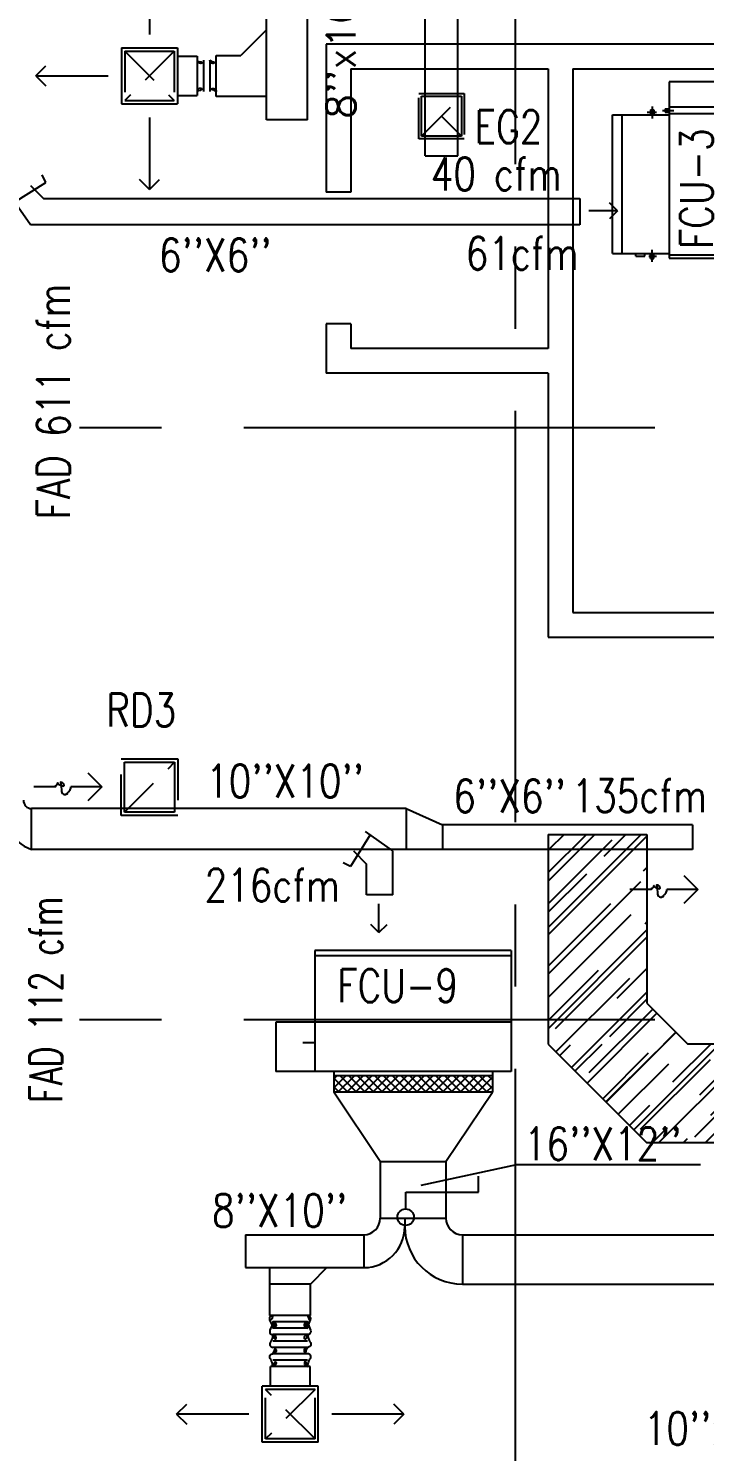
# Model space of a CAD drawing. Extents: x 417866029 to 417866302, y 43498040 to 43498122.
# Drawn here: x 417866048.17 to 417866052.28, y 43498054.86 to 43498063.51 of the extents above; entities that cross this region are included whole.
import ezdxf

# ---------------------------------------------------------------- set-up
doc = ezdxf.new("R2010")
doc.units = 0
doc.header["$MEASUREMENT"] = 0
doc.linetypes.add('CENTERX2', pattern=[4, 2.5, -0.5, 0.5, -0.5])
doc.linetypes.add('HIDDEN', pattern=[0.375, 0.25, -0.125])
doc.layers.get('0').update_dxf_attribs({"linetype": 'CONTINUOUS'})
for name, color, linetype in [('AXES', 11, 'CENTERX2'), ('COUNTER', 9, 'CONTINUOUS'), ('DUCT', 6, 'CONTINUOUS'), ('EXDUCT', 10, 'CONTINUOUS'), ('FCU', 6, 'CONTINUOUS'), ('M-AC-FLEX', 7, 'CONTINUOUS'), ('M-EGU.', 2, 'CONTINUOUS'), ('M-TEXT', 2, 'CONTINUOUS'), ('PSUPPLY', 3, 'HIDDEN'), ('WALL', 9, 'CONTINUOUS')]:
    doc.layers.add(name, color=color, linetype=linetype)
doc.styles.add('ROMANS', font='ROMANS.shx', dxfattribs={"width": 0.6})

# ---------------------------------------------------------------- blocks, each defined once
blk = doc.blocks.new('*X42')
at = {"color": 0}
for p, q in [((16890.5, -2466.6), (16943.5, -2413.6)), ((16890.5, -2519.6), (16990.5, -2419.6)), ((16990.5, -2512.5), (16891.6, -2413.6)), ((16990.5, -2459.4), (16944.6, -2413.6)), ((16990.5, -2565.5), (16890.5, -2465.5)), ((16890.5, -2572.6), (16990.5, -2472.6)), ((16990.5, -2618.5), (16890.5, -2518.5)), ((16890.5, -2625.7), (16990.5, -2525.7)), ((16990.5, -2671.6), (16890.5, -2571.6)), ((16890.5, -2678.7), (16990.5, -2578.7)), ((16990.5, -2724.6), (16890.5, -2624.6)), ((16890.5, -2731.7), (16990.5, -2631.7)), ((16990.5, -2777.6), (16890.5, -2677.6)), ((16890.5, -2784.8), (16990.5, -2684.8)), ((16990.5, -2830.7), (16890.5, -2730.7)), ((16890.5, -2837.8), (16990.5, -2737.8)), ((16990.5, -2883.7), (16890.5, -2783.7)), ((16890.5, -2890.8), (16990.5, -2790.8)), ((16990.5, -2936.7), (16890.5, -2836.7)), ((16890.5, -2943.9), (16990.5, -2843.9)), ((16990.5, -2989.8), (16890.5, -2889.8)), ((16890.5, -2996.9), (16990.5, -2896.9)), ((16990.5, -3042.8), (16890.5, -2942.8)), ((16890.5, -3049.9), (16990.5, -2949.9)), ((16990.5, -3095.8), (16890.5, -2995.8)), ((16890.5, -3103), (16990.5, -3003)), ((16990.5, -3148.9), (16890.5, -3048.9)), ((16943.5, -3154.9), (16890.5, -3101.9)), ((16891.5, -3154.9), (16990.5, -3056)), ((16944.6, -3154.9), (16990.5, -3109))]:
    blk.add_line(p, q, dxfattribs=at)
blk = doc.blocks.new('WHE06')
at = {"color": 3}
for p, q in [((689, 621.5), (346.1, 621.5)), ((346.1, 621.5), (346.1, 469.1)), ((689, 469.1), (689, 621.5)), ((212.3, 437.2), (269.1, 437.2)), ((232.1, 452.2), (232.1, 422.2)), ((232.1, 452.2), (252.1, 452.2)), ((242.1, 472.2), (242.1, 399.5)), ((252.1, 452.2), (252.1, 422.2)), ((305, 447.6), (373.3, 447.6)), ((321.1, 457.6), (321.1, 437.6)), ((321.1, 457.6), (346.1, 457.6)), ((321.1, 437.6), (346.1, 437.6)), ((60.3, -422.2), (60.3, 422.2)), ((346.1, 430.4), (689, 430.4)), ((811.2, 370.7), (689, 370.7)), ((711.2, -370.7), (711.2, 370.7)), ((811.2, -370.7), (811.2, 370.7)), ((141.6, -437.2), (141.6, -422.2)), ((196.6, -437.2), (196.6, -422.2)), ((232.1, -452.2), (232.1, -422.2)), ((242.1, -472.2), (242.1, -399.5)), ((252.1, -452.2), (252.1, -422.2)), ((346.1, -430.4), (689, -430.4)), ((811.2, -370.7), (689, -370.7)), ((141.6, -437.2), (196.6, -437.2)), ((221.4, -437.2), (269.1, -437.2)), ((232.1, -452.2), (252.1, -452.2))]:
    blk.add_line(p, q, dxfattribs=at)
at = {"color": 6}
for p, q in [((346.1, 469.1), (346.1, -450.8)), ((689, 469.1), (346.1, 469.1)), ((689, -450.8), (689, 469.1)), ((0, -422.2), (0, 422.2)), ((0, 422.2), (346.1, 422.2)), ((0, -422.2), (346.1, -422.2)), ((346.1, -450.8), (689, -450.8))]:
    blk.add_line(p, q, dxfattribs=at)
at = {"color": 11}
blk.add_blockref('*X42', (-16179.3, 2784.3), dxfattribs=at)
blk = doc.blocks.new('*X40')
at = {"color": 0}
for p, q in [((-750.2, 2537.8), (-672.3, 2615.8)), ((-750.2, 2590.8), (-725.3, 2615.8)), ((-659.6, 2515.8), (-750.2, 2606.4)), ((-719.2, 2515.8), (-619.2, 2615.8)), ((-606.6, 2515.8), (-706.6, 2615.8)), ((-666.2, 2515.8), (-566.2, 2615.8)), ((-553.6, 2515.8), (-653.6, 2615.8)), ((-613.2, 2515.8), (-513.2, 2615.8)), ((-500.5, 2515.8), (-600.5, 2615.8)), ((-560.1, 2515.8), (-460.1, 2615.8)), ((-447.5, 2515.8), (-547.5, 2615.8)), ((-507.1, 2515.8), (-407.1, 2615.8)), ((-394.5, 2515.8), (-494.5, 2615.8)), ((-454.1, 2515.8), (-354.1, 2615.8)), ((-341.4, 2515.8), (-441.4, 2615.8)), ((-401, 2515.8), (-301, 2615.8)), ((-288.4, 2515.8), (-388.4, 2615.8)), ((-348, 2515.8), (-248, 2615.8)), ((-235.4, 2515.8), (-335.4, 2615.8)), ((-295, 2515.8), (-195, 2615.8)), ((-182.3, 2515.8), (-282.3, 2615.8)), ((-241.9, 2515.8), (-141.9, 2615.8)), ((-129.3, 2515.8), (-229.3, 2615.8)), ((-188.9, 2515.8), (-88.9, 2615.8)), ((-76.3, 2515.8), (-176.3, 2615.8)), ((-135.9, 2515.8), (-35.9, 2615.8)), ((-23.2, 2515.8), (-123.2, 2615.8)), ((-82.8, 2515.8), (17.2, 2615.8)), ((29.8, 2515.8), (-70.2, 2615.8)), ((-29.8, 2515.8), (70.2, 2615.8)), ((82.8, 2515.8), (-17.2, 2615.8)), ((23.2, 2515.8), (123.2, 2615.8)), ((135.9, 2515.8), (35.9, 2615.8)), ((76.3, 2515.8), (176.3, 2615.8)), ((188.9, 2515.8), (88.9, 2615.8)), ((129.3, 2515.8), (214.8, 2601.2)), ((214.8, 2543), (141.9, 2615.8)), ((214.8, 2596), (195, 2615.8)), ((-712.7, 2515.8), (-750.2, 2553.4)), ((182.3, 2515.8), (214.8, 2548.2))]:
    blk.add_line(p, q, dxfattribs=at)

msp = doc.modelspace()

# ---------------------------------------------------------------- hatches: boundary and pattern name
at = {"layer": 'COUNTER', "linetype": 'ByBlock'}
h = msp.add_hatch(dxfattribs=at)
h.set_pattern_fill('AR-RROOF', color=11, scale=0.2, angle=45, style=0)
h.set_pattern_definition([(45, (417866015.94447, 43497928.18668), (0.16970563, 0.45254834), [3, -0.4, 1, -0.2]), (45, (417866016.06185, 43497928.44548), (-0.32951176, 0.04666905), [0.6, -0.066, 1.2, -0.15]), (45, (417866015.89497, 43497928.3776), (0.64063874, 0.83014336), [1.6, -0.28, 0.8, -0.2])])
h.paths.add_polyline_path([(417866051.3337, 43498057.3364), (417866051.9337, 43498056.7364), (417866055.1087, 43498056.7364), (417866055.1087, 43498057.3364), (417866052.1822, 43498057.3364), (417866051.9337, 43498057.5849), (417866051.9337, 43498058.6114), (417866051.3337, 43498058.6114)])
h.paths.add_polyline_path([(417866056.9087, 43498059.8114), (417866056.3087, 43498059.8114), (417866056.3087, 43498056.7364), (417866056.9087, 43498056.7364)])

# ---------------------------------------------------------------- linework, layer by layer
at = {"layer": 'AXES'}
for p, q in [((417866051.1337, 43498046.6864), (417866051.1337, 43498105.5064)), ((417866029.4822, 43498061.0864), (417866098.5737, 43498061.0864)), ((417866029.4822, 43498057.4864), (417866098.5737, 43498057.4864))]:
    msp.add_line(p, q, dxfattribs=at)
at = {"layer": 'COUNTER', "linetype": 'ByBlock'}
for p, q in [((417866051.3337, 43498058.6114), (417866051.3337, 43498057.3364)), ((417866051.3337, 43498058.6114), (417866051.9337, 43498058.6114)), ((417866051.9337, 43498058.6114), (417866051.9337, 43498057.5849)), ((417866051.9337, 43498057.5849), (417866052.1822, 43498057.3364)), ((417866051.3337, 43498057.3364), (417866051.9337, 43498056.7364)), ((417866055.1087, 43498057.3364), (417866052.1822, 43498057.3364)), ((417866055.1087, 43498056.7364), (417866051.9337, 43498056.7364))]:
    msp.add_line(p, q, dxfattribs=at)
at = {"layer": 'DUCT', "linetype": 'ByBlock'}
for p, q in [((417866049.6203, 43498062.9565), (417866049.6203, 43498063.8556)), ((417866049.8703, 43498062.9565), (417866049.8703, 43498063.8556)), ((417866049.8703, 43498062.9565), (417866049.6203, 43498062.9565)), ((417866048.087, 43498062.4561), (417866048.2785, 43498062.5762)), ((417866048.184, 43498062.5576), (417866048.264, 43498062.4776)), ((417866048.2785, 43498062.5762), (417866048.2555, 43498062.6214)), ((417866048.2785, 43498062.5762), (417866048.2785, 43498062.5762)), ((417866048.184, 43498062.3176), (417866048.0664, 43498062.4855)), ((417866048.264, 43498062.4776), (417866051.5249, 43498062.4776)), ((417866051.5249, 43498062.4776), (417866051.5249, 43498062.3176)), ((417866051.5249, 43498062.3176), (417866048.184, 43498062.3176)), ((417866050.4703, 43498058.7692), (417866048.1913, 43498058.7692)), ((417866048.1913, 43498058.5192), (417866048.1913, 43498058.7692)), ((417866050.4703, 43498058.7692), (417866050.4703, 43498058.5192)), ((417866050.4703, 43498058.7692), (417866050.6912, 43498058.6692)), ((417866052.2101, 43498058.6692), (417866050.6912, 43498058.6692)), ((417866050.6912, 43498058.6692), (417866050.6912, 43498058.5192)), ((417866052.2101, 43498058.6692), (417866052.2101, 43498058.5192)), ((417866050.2507, 43498058.6082), (417866050.1306, 43498058.4168)), ((417866050.3892, 43498058.5112), (417866050.2213, 43498058.6288)), ((417866052.2101, 43498058.5192), (417866048.1913, 43498058.5192)), ((417866050.1492, 43498058.5112), (417866050.2292, 43498058.4312)), ((417866050.3892, 43498058.2453), (417866050.3892, 43498058.5112)), ((417866050.1306, 43498058.4168), (417866050.0854, 43498058.4398)), ((417866050.1306, 43498058.4168), (417866050.1306, 43498058.4168)), ((417866050.2292, 43498058.2453), (417866050.2292, 43498058.4312)), ((417866050.3892, 43498058.2453), (417866050.2292, 43498058.2453)), ((417866050.3114, 43498056.6223), (417866050.0289, 43498057.0442)), ((417866050.7114, 43498056.6223), (417866050.9939, 43498057.0442)), ((417866050.3114, 43498056.6223), (417866050.3114, 43498056.2779)), ((417866050.3114, 43498056.6223), (417866050.7114, 43498056.6223)), ((417866050.7114, 43498056.6223), (417866050.7114, 43498056.2779)), ((417866050.3114, 43498056.2779), (417866050.7114, 43498056.2779)), ((417866050.4614, 43498056.2779), (417866050.4614, 43498056.2279)), ((417866049.4917, 43498056.1779), (417866050.2114, 43498056.1779)), ((417866049.4917, 43498056.1779), (417866049.4917, 43498055.9779)), ((417866050.2114, 43498056.1779), (417866050.2114, 43498055.9779)), ((417866050.8114, 43498056.1779), (417866059.9925, 43498056.1779)), ((417866050.8114, 43498056.1779), (417866050.8114, 43498055.8779)), ((417866049.4917, 43498055.9779), (417866050.2399, 43498055.9779)), ((417866050.8114, 43498055.8779), (417866059.9925, 43498055.8779))]:
    msp.add_line(p, q, dxfattribs=at)
at = {"layer": 'DUCT'}
for p, q in [((417866049.6146, 43498063.4984), (417866049.4646, 43498063.3484)), ((417866049.3146, 43498063.3484), (417866049.4646, 43498063.3484)), ((417866049.3146, 43498063.0984), (417866049.3146, 43498063.3484)), ((417866049.6146, 43498063.0984), (417866049.3146, 43498063.0984)), ((417866049.6374, 43498055.9779), (417866049.6374, 43498055.6874)), ((417866049.9874, 43498055.9779), (417866049.8874, 43498055.8779)), ((417866049.8874, 43498055.8779), (417866049.6374, 43498055.8779)), ((417866049.8874, 43498055.6874), (417866049.8874, 43498055.8779)), ((417866049.8874, 43498055.6874), (417866049.6374, 43498055.6874))]:
    msp.add_line(p, q, dxfattribs=at)
at = {"layer": 'DUCT', "color": 2, "linetype": 'ByBlock'}
for p, q in [((417866050.9091, 43498056.4358), (417866050.9091, 43498056.5333)), ((417866050.4672, 43498056.3355), (417866050.4672, 43498056.4358)), ((417866050.4672, 43498056.4358), (417866050.9091, 43498056.4358))]:
    msp.add_line(p, q, dxfattribs=at)
msp.add_circle((417866050.4663, 43498056.2844), 0.05, dxfattribs=at)
at = {"layer": 'DUCT', "linetype": 'ByBlock'}
for centre, radius, start, end in [((417866048.3127, 43498058.8258), 0.3298, 181.15357, 248.40649), ((417866048.1913, 43498058.8192), 0.05, 180, 270), ((417866050.2114, 43498056.2779), 0.1, 270, 0), ((417866050.8114, 43498056.2779), 0.1, 180, 270), ((417866050.2114, 43498056.2279), 0.25, 270, 0), ((417866050.8114, 43498056.2279), 0.35, 180, 270)]:
    msp.add_arc(centre, radius, start, end, dxfattribs=at)
at = {"layer": 'EXDUCT', "linetype": 'ByBlock'}
for p, q in [((417866050.5844, 43498062.7373), (417866050.5844, 43498068.5364)), ((417866050.7844, 43498062.7373), (417866050.7844, 43498068.5364)), ((417866050.5844, 43498062.7373), (417866050.7844, 43498062.7373))]:
    msp.add_line(p, q, dxfattribs=at)
at = {"layer": 'FCU', "color": 6}
for p, q in [((417866051.1084, 43498057.9062), (417866049.9144, 43498057.9062)), ((417866049.9144, 43498057.9062), (417866049.9144, 43498057.1692)), ((417866051.1084, 43498057.9062), (417866051.1084, 43498057.1692)), ((417866051.1084, 43498057.4692), (417866049.9144, 43498057.4692)), ((417866051.1084, 43498057.1692), (417866049.9144, 43498057.1692))]:
    msp.add_line(p, q, dxfattribs=at)
at = {"layer": 'FCU', "color": 3}
for p, q in [((417866051.1084, 43498057.8742), (417866049.9144, 43498057.8742)), ((417866049.6764, 43498057.4692), (417866049.6764, 43498057.1692)), ((417866049.9144, 43498057.4692), (417866049.6764, 43498057.4692)), ((417866049.9144, 43498057.3442), (417866049.8411, 43498057.3442)), ((417866049.9144, 43498057.1692), (417866049.6764, 43498057.1692)), ((417866050.0289, 43498057.1692), (417866050.0289, 43498057.0442)), ((417866050.9939, 43498057.1442), (417866050.0289, 43498057.1442)), ((417866050.9939, 43498057.1692), (417866050.9939, 43498057.0442)), ((417866050.9939, 43498057.0442), (417866050.0289, 43498057.0442))]:
    msp.add_line(p, q, dxfattribs=at)
at = {"layer": 'M-AC-FLEX', "color": 11}
for p, q in [((417866049.2373, 43498063.3189), (417866049.2373, 43498063.1279)), ((417866049.2756, 43498063.3189), (417866049.2756, 43498063.1279)), ((417866049.2756, 43498063.3189), (417866049.2756, 43498063.1279)), ((417866049.8702, 43498055.6484), (417866049.6592, 43498055.6484)), ((417866049.8702, 43498055.6094), (417866049.6592, 43498055.6094)), ((417866049.8702, 43498055.5704), (417866049.6592, 43498055.5704)), ((417866049.8702, 43498055.5314), (417866049.6592, 43498055.5314)), ((417866049.8702, 43498055.4931), (417866049.6592, 43498055.4931)), ((417866049.8702, 43498055.4931), (417866049.6592, 43498055.4931)), ((417866049.8702, 43498055.4541), (417866049.6592, 43498055.4541)), ((417866049.8702, 43498055.4541), (417866049.6592, 43498055.4541)), ((417866049.8702, 43498055.4158), (417866049.6592, 43498055.4158)), ((417866049.8702, 43498055.3768), (417866049.6592, 43498055.3768))]:
    msp.add_line(p, q, dxfattribs=at)
at = {"layer": 'M-AC-FLEX'}
for points in [[(417866049.1991, 43498063.3134, 0.866419), (417866049.2373, 43498063.3189, -1.018005), (417866049.2756, 43498063.3189)], [(417866049.1991, 43498063.1334, -0.866419), (417866049.2373, 43498063.1279, 1.018005), (417866049.2756, 43498063.1279)], [(417866049.6592, 43498055.6094, 1), (417866049.6592, 43498055.6484, -1), (417866049.6592, 43498055.6874)], [(417866049.6592, 43498055.6874, 1), (417866049.6592, 43498055.6484)], [(417866049.6592, 43498055.6484, -1), (417866049.6592, 43498055.6094, 1), (417866049.6592, 43498055.5704, -1), (417866049.6592, 43498055.5314, 1.018005), (417866049.6592, 43498055.4931)], [(417866049.8702, 43498055.6094, -1), (417866049.8702, 43498055.6484, 1), (417866049.8702, 43498055.6874)], [(417866049.8702, 43498055.6484, 1), (417866049.8702, 43498055.6094, -1), (417866049.8702, 43498055.5704, 1), (417866049.8702, 43498055.5314, -1.018005), (417866049.8702, 43498055.4931)], [(417866049.8702, 43498055.6874, -1), (417866049.8702, 43498055.6484)], [(417866049.6592, 43498055.3768, 1), (417866049.6592, 43498055.4158, -1.018005), (417866049.6592, 43498055.4541)], [(417866049.8702, 43498055.3768, -1), (417866049.8702, 43498055.4158, 1.018005), (417866049.8702, 43498055.4541)]]:
    msp.add_lwpolyline(points, format="xyb", dxfattribs=at)
for centre, start, end in [((417866049.2951, 43498063.3189), 180, 331.56864), ((417866049.2951, 43498063.3189), 208.43136, 0), ((417866049.2951, 43498063.1279), 28.43137, 180.01777), ((417866049.2951, 43498063.1279), 28.43137, 180.01777), ((417866049.2951, 43498063.1279), 359.98223, 151.56863), ((417866049.2951, 43498063.1279), 359.98223, 151.56863), ((417866049.6592, 43498055.4736), 298.43137, 90.01777), ((417866049.6592, 43498055.4736), 298.43137, 90.01777), ((417866049.6592, 43498055.4736), 269.98223, 61.56863), ((417866049.6592, 43498055.4736), 269.98223, 61.56863), ((417866049.8702, 43498055.4736), 90, 241.56864), ((417866049.8702, 43498055.4736), 118.43136, 270)]:
    msp.add_arc(centre, 0.0195, start, end, dxfattribs=at)
at = {"layer": 'M-EGU.'}
for p, q in [((417866048.9087, 43498063.9146), (417866048.9087, 43498063.4758)), ((417866048.7383, 43498063.3938), (417866049.0791, 43498063.3938)), ((417866048.7383, 43498063.3938), (417866048.7383, 43498063.053)), ((417866049.0791, 43498063.3938), (417866049.0791, 43498063.053)), ((417866049.0791, 43498063.3434), (417866049.1991, 43498063.3434)), ((417866049.1991, 43498063.3434), (417866049.1991, 43498063.1034)), ((417866048.2175, 43498063.2234), (417866048.2786, 43498063.2845)), ((417866048.2175, 43498063.2234), (417866048.2786, 43498063.1623)), ((417866048.2175, 43498063.2234), (417866048.6563, 43498063.2234)), ((417866049.0791, 43498063.1034), (417866049.1991, 43498063.1034)), ((417866050.5625, 43498062.8566), (417866050.5625, 43498063.1004)), ((417866050.5625, 43498063.1004), (417866050.8063, 43498063.1004)), ((417866050.8063, 43498063.1004), (417866050.8063, 43498062.8566)), ((417866048.7383, 43498063.053), (417866049.0791, 43498063.053)), ((417866048.9087, 43498062.971), (417866048.9087, 43498062.5322)), ((417866050.8063, 43498062.8566), (417866050.5625, 43498062.8566)), ((417866048.9087, 43498062.5322), (417866048.8476, 43498062.5933)), ((417866048.9087, 43498062.5322), (417866048.9698, 43498062.5933)), ((417866051.7544, 43498062.4026), (417866051.5803, 43498062.4026)), ((417866051.7544, 43498062.4026), (417866051.7055, 43498062.4515)), ((417866051.7544, 43498062.4026), (417866051.7055, 43498062.3537)), ((417866048.7563, 43498058.746), (417866048.7563, 43498059.0508)), ((417866048.7563, 43498059.0508), (417866049.0611, 43498059.0508)), ((417866049.0611, 43498059.0508), (417866049.0611, 43498058.746)), ((417866048.5337, 43498058.9865), (417866048.6186, 43498058.9016)), ((417866048.3345, 43498058.9016), (417866048.2044, 43498058.9016)), ((417866048.6186, 43498058.9016), (417866048.4301, 43498058.9016)), ((417866048.6186, 43498058.9016), (417866048.5337, 43498058.8168)), ((417866049.0611, 43498058.746), (417866048.7563, 43498058.746)), ((417866052.1587, 43498058.362), (417866052.2436, 43498058.2771)), ((417866051.9595, 43498058.2771), (417866051.8294, 43498058.2771)), ((417866052.2436, 43498058.2771), (417866052.0551, 43498058.2771)), ((417866052.2436, 43498058.2771), (417866052.1587, 43498058.1923)), ((417866050.3042, 43498058.0159), (417866050.3042, 43498058.1899)), ((417866050.3042, 43498058.0159), (417866050.2553, 43498058.0648)), ((417866050.3042, 43498058.0159), (417866050.3531, 43498058.0648)), ((417866049.8847, 43498055.3768), (417866049.6447, 43498055.3768)), ((417866049.6447, 43498055.2568), (417866049.6447, 43498055.3768)), ((417866049.8847, 43498055.3768), (417866049.6447, 43498055.3768)), ((417866049.8847, 43498055.2568), (417866049.8847, 43498055.3768)), ((417866049.5943, 43498054.916), (417866049.5943, 43498055.2568)), ((417866049.9351, 43498055.2568), (417866049.5943, 43498055.2568)), ((417866049.9351, 43498054.916), (417866049.9351, 43498055.2568)), ((417866049.0735, 43498055.0864), (417866049.1346, 43498055.1475)), ((417866050.4559, 43498055.0864), (417866050.3948, 43498055.1475)), ((417866049.5123, 43498055.0864), (417866049.0735, 43498055.0864)), ((417866049.0735, 43498055.0864), (417866049.1346, 43498055.0253)), ((417866050.4559, 43498055.0864), (417866050.0171, 43498055.0864)), ((417866050.4559, 43498055.0864), (417866050.3948, 43498055.0253)), ((417866049.9351, 43498054.916), (417866049.5943, 43498054.916))]:
    msp.add_line(p, q, dxfattribs=at)
at = {"layer": 'M-EGU.', "linetype": 'HIDDEN'}
for p, q in [((417866048.7583, 43498063.3738), (417866049.0591, 43498063.073)), ((417866049.0591, 43498063.3738), (417866048.7583, 43498063.073)), ((417866048.7583, 43498063.3738), (417866049.0591, 43498063.3738)), ((417866048.7583, 43498063.3738), (417866048.7583, 43498063.073)), ((417866049.0591, 43498063.3738), (417866049.0591, 43498063.073)), ((417866050.5465, 43498062.8406), (417866050.5465, 43498063.1164)), ((417866050.5465, 43498063.1164), (417866050.8223, 43498063.1164)), ((417866050.5625, 43498062.8566), (417866050.8063, 43498063.1004)), ((417866050.8223, 43498063.1164), (417866050.8223, 43498062.8406)), ((417866048.7583, 43498063.073), (417866049.0591, 43498063.073)), ((417866050.8223, 43498062.8406), (417866050.5465, 43498062.8406)), ((417866048.7363, 43498058.726), (417866048.7363, 43498059.0708)), ((417866048.7363, 43498059.0708), (417866049.0811, 43498059.0708)), ((417866048.7563, 43498058.746), (417866049.0611, 43498059.0508)), ((417866049.0811, 43498059.0708), (417866049.0811, 43498058.726)), ((417866049.0811, 43498058.726), (417866048.7363, 43498058.726)), ((417866049.9151, 43498054.936), (417866049.6143, 43498055.2368)), ((417866049.9151, 43498055.2368), (417866049.6143, 43498054.936)), ((417866049.6143, 43498054.936), (417866049.6143, 43498055.2368)), ((417866049.9151, 43498055.2368), (417866049.6143, 43498055.2368)), ((417866049.9151, 43498054.936), (417866049.9151, 43498055.2368)), ((417866049.9151, 43498054.936), (417866049.6143, 43498054.936))]:
    msp.add_line(p, q, dxfattribs=at)
at = {"layer": 'M-EGU.', "linetype": 'ByBlock'}
msp.add_line((417866050.6844, 43498062.9785), (417866050.8063, 43498062.8566), dxfattribs=at)
at = {"layer": 'M-EGU.'}
for points in [[(417866048.3345, 43498058.9016, -0.1324), (417866048.3479, 43498058.9209, -0.15664), (417866048.3664, 43498058.9286, -0.736612), (417866048.3815, 43498058.8908, 0.774232), (417866048.3982, 43498058.8543, 0.203349), (417866048.4235, 43498058.8708, 0.193808), (417866048.4301, 43498058.9016)], [(417866051.9595, 43498058.2771, -0.1324), (417866051.9729, 43498058.2964, -0.15664), (417866051.9914, 43498058.3041, -0.736612), (417866052.0065, 43498058.2663, 0.774232), (417866052.0232, 43498058.2298, 0.203349), (417866052.0485, 43498058.2463, 0.193808), (417866052.0551, 43498058.2771)]]:
    msp.add_lwpolyline(points, format="xyb", dxfattribs=at)
at = {"layer": 'PSUPPLY', "linetype": 'Continuous'}
for p, q in [((417866050.5608, 43498056.479), (417866051.1422, 43498056.6042)), ((417866051.1422, 43498056.6042), (417866052.2593, 43498056.6042))]:
    msp.add_line(p, q, dxfattribs=at)
at = {"layer": 'WALL'}
for p, q in [((417866049.9837, 43498063.4164), (417866049.9837, 43498062.5164)), ((417866059.6087, 43498063.4164), (417866049.9837, 43498063.4164)), ((417866050.1337, 43498063.2664), (417866051.3337, 43498063.2664)), ((417866050.1337, 43498063.2664), (417866050.1337, 43498062.5164)), ((417866051.3337, 43498063.2664), (417866051.3337, 43498061.5664)), ((417866051.4837, 43498063.2664), (417866051.4837, 43498059.9614)), ((417866051.4837, 43498063.2664), (417866054.4837, 43498063.2664)), ((417866050.1337, 43498062.5164), (417866049.9837, 43498062.5164)), ((417866049.9837, 43498061.7164), (417866049.9837, 43498061.4164)), ((417866050.1337, 43498061.7164), (417866049.9837, 43498061.7164)), ((417866050.1337, 43498061.7164), (417866050.1337, 43498061.5664)), ((417866051.3337, 43498061.5664), (417866050.1337, 43498061.5664)), ((417866051.3337, 43498061.4164), (417866049.9837, 43498061.4164)), ((417866051.3337, 43498061.4164), (417866051.3337, 43498059.8114)), ((417866051.4837, 43498059.9614), (417866053.4337, 43498059.9614))]:
    msp.add_line(p, q, dxfattribs=at)
at = {"layer": 'WALL', "linetype": 'ByBlock'}
msp.add_line((417866051.3337, 43498059.8114), (417866053.4337, 43498059.8114), dxfattribs=at)

# ---------------------------------------------------------------- block references
at = {"layer": 'FCU', "linetype": 'ByBlock', "xscale": 0.0009999871253967285, "yscale": 0.001000002026557922, "zscale": 0.001}
msp.add_blockref('WHE06', (417866051.7239, 43498062.5651), dxfattribs=at)
at = {"layer": 'FCU', "color": 11, "extrusion": (0, 0, -1), "xscale": 0.0009999871253967285, "yscale": 0.001000002026557922, "zscale": -0.001}
msp.add_blockref('*X40', (-417866050.2437, 43498054.5284), dxfattribs=at)

# ---------------------------------------------------------------- texts
at = {"layer": 'M-TEXT', "style": 'ROMANS'}
msp.add_text("8''x10''", height=0.175, rotation=90, dxfattribs=at).set_placement((417866050.1606, 43498062.9627))
at = {"layer": 'M-TEXT', "style": 'ROMANS', "width": 0.8}
for s, p in [('EG2', (417866050.8864, 43498062.8142)), ('40 cfm', (417866050.6192, 43498062.527)), ("6''X6''", (417866048.9664, 43498062.0349)), ('61cfm', (417866050.8324, 43498062.0446)), ('RD3', (417866048.6457, 43498059.2683)), ("10''X10''", (417866049.2534, 43498058.8364)), ("6''X6''", (417866050.7561, 43498058.7453)), ('135cfm', (417866051.4763, 43498058.747)), ('216cfm', (417866049.244, 43498058.2029)), ('FCU-9', (417866050.0511, 43498057.5917)), ("16''X12''", (417866051.1857, 43498056.6306)), ("8''X10''", (417866049.2887, 43498056.225)), (" 10''x10''", (417866051.8052, 43498054.8997))]:
    msp.add_text(s, height=0.2, dxfattribs=at).set_placement(p)
at = {"layer": 'M-TEXT', "style": 'ROMANS'}
for s, width, p in [('FCU-3', 0.8, (417866052.3353, 43498062.1704)), ('FAD 611 cfm', 0.8, (417866048.4235, 43498060.5271)), ('FAD 112 cfm', 0.7, (417866048.3782, 43498056.9796))]:
    msp.add_text(s, height=0.2, rotation=90, dxfattribs=dict(at, width=width)).set_placement(p)

doc.saveas('drawing.dxf')
